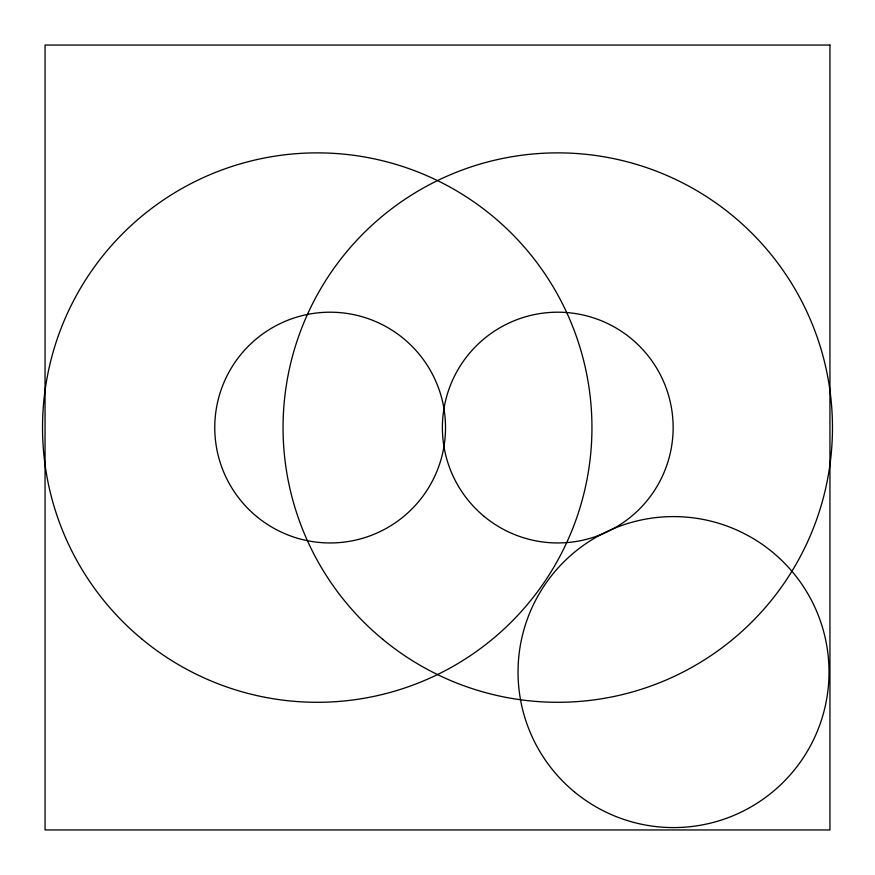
<?xml version="1.0" encoding="UTF-8"?>
<svg xmlns="http://www.w3.org/2000/svg" width="875" height="875" viewBox="0 0 875 875"><rect width="100%" height="100%" fill="white"/><g stroke="black" fill="none" stroke-linecap="round" stroke-linejoin="round"><path stroke-width="1.31" d="M829.948 45.052L45.052 45.052L45.052 829.948L829.948 829.948L829.948 45.052M574.514 791.973A155.487 155.487 0 0 0 826.864 697.9A155.487 155.487 0 0 0 619.216 526.389A155.487 155.487 0 0 0 574.514 791.973M256.616 516.491A115.38 115.38 0 0 0 443.909 446.797A115.38 115.38 0 0 0 289.909 319.441A115.38 115.38 0 0 0 256.616 516.491M484.236 516.491A115.38 115.38 0 0 0 671.53 446.797A115.38 115.38 0 0 0 517.519 319.441A115.38 115.38 0 0 0 484.236 516.491M142.177 639.286A274.706 274.706 0 0 0 588.109 473.331A274.706 274.706 0 0 0 221.43 170.122A274.706 274.706 0 0 0 142.177 639.286M382.703 639.286A274.706 274.706 0 0 0 828.636 473.331A274.706 274.706 0 0 0 461.956 170.122A274.706 274.706 0 0 0 382.703 639.286"/></g></svg>
